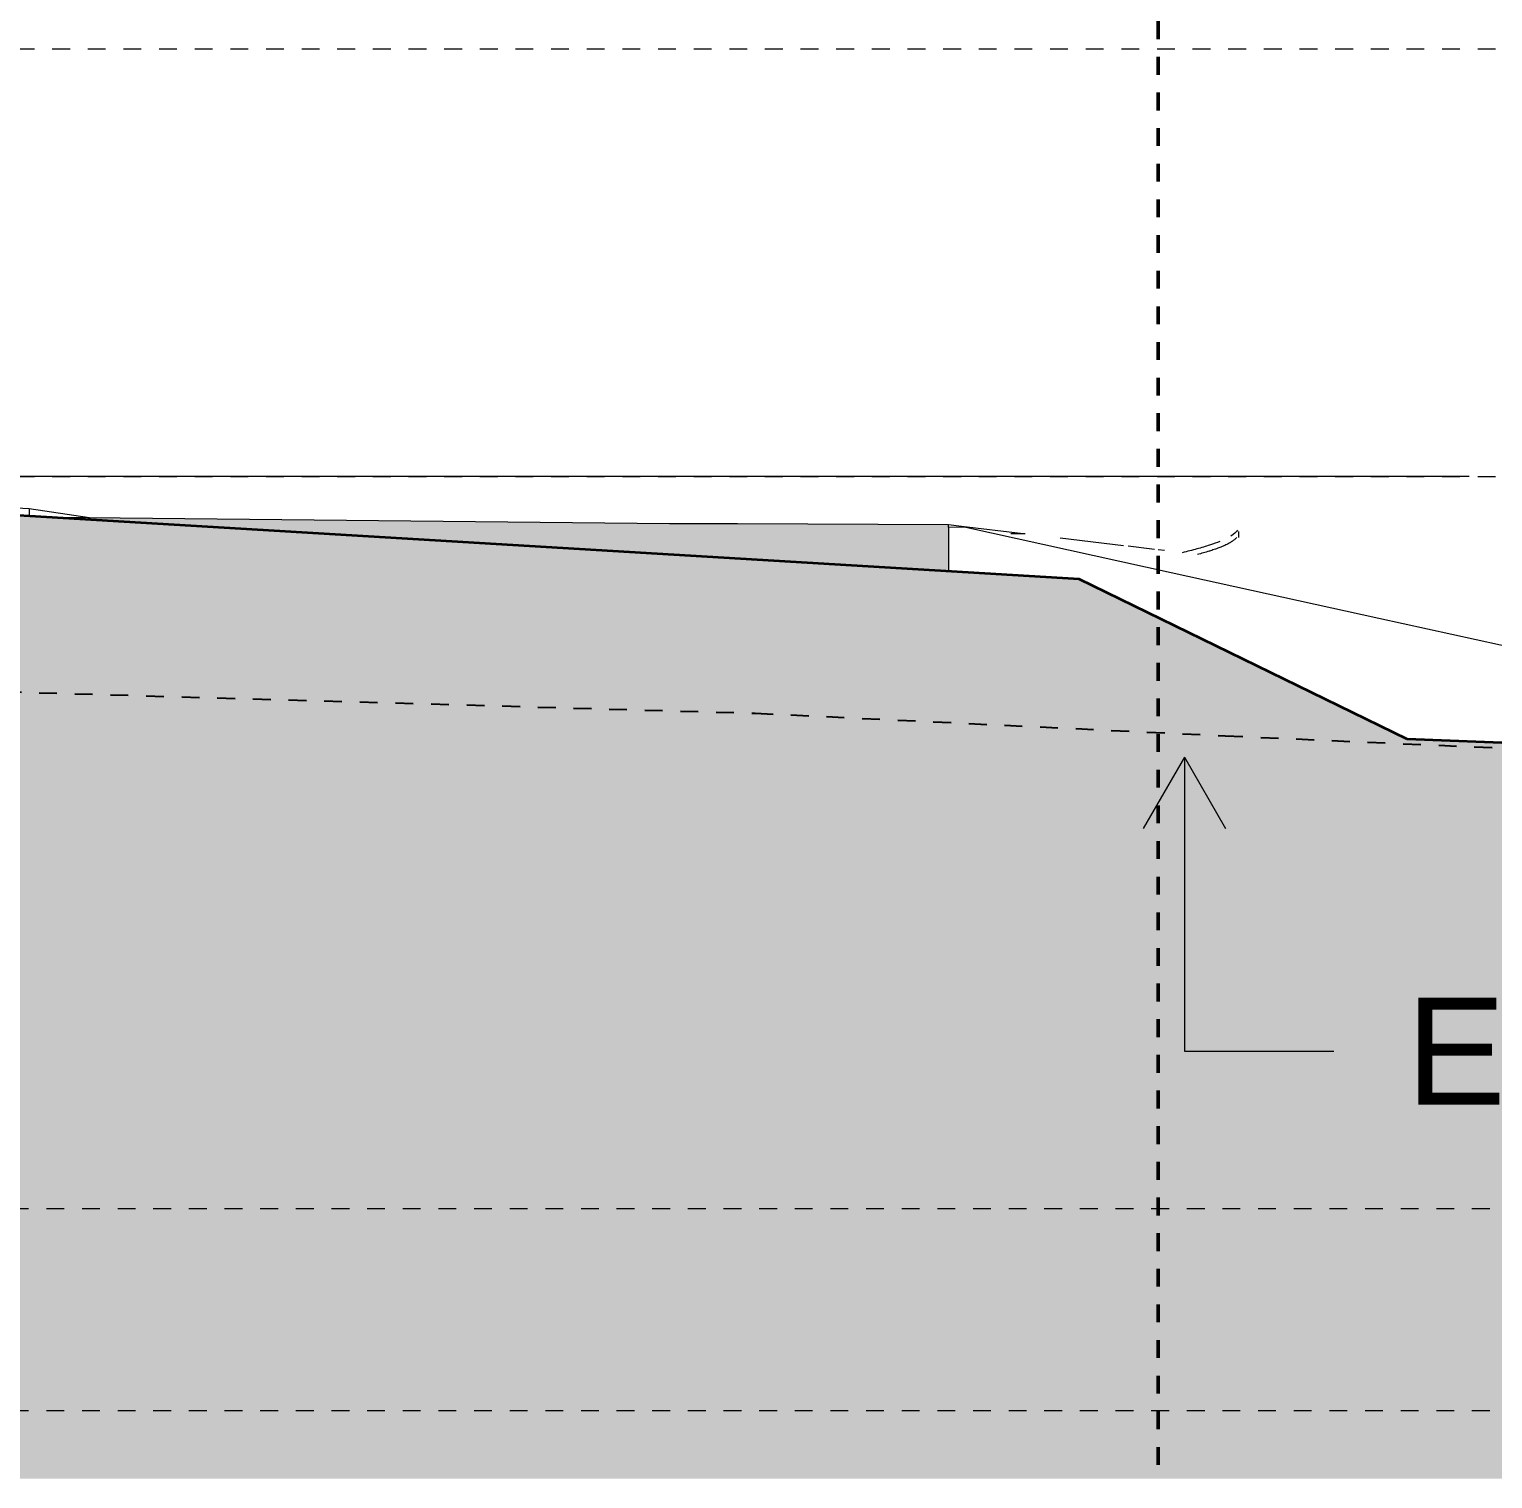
# Model space of a CAD drawing. Header units: metres. Extents: x 4238 to 4687, y -1 to 29.
# Drawn here: x 4509.14 to 4517.36, y -0.38 to 7.75 of the extents above; entities that cross this region are included whole.
import ezdxf

# ---------------------------------------------------------------- set-up
doc = ezdxf.new("R2010")
doc.units = ezdxf.units.M
for name, pattern in [('AEC_Center', [0.024, 0.012, -0.004, 0.004, -0.004]), ('BOUNDARY', [0.016, 0.01, -0.003, 0, -0.003]), ('Existing Ground', [0.0045, 0.003, -0.0015])]:
    doc.linetypes.add(name, pattern=pattern)
for name, color, linetype, lineweight in [('A-DETL', 90, 'Continuous', 13), ('A-DETL-GENF', 92, 'Continuous', 5), ('A-FLOR', 192, 'Continuous', 5), ('A-FLOR-LEVL', 51, 'Continuous', 5), ('A-FLOR-PATT', 8, 'Continuous', 15), ('C-TOPO', 7, 'Continuous', 5), ('G-ANNO-TEXT', 231, 'Continuous', 5)]:
    doc.layers.add(name, color=color, linetype=linetype, lineweight=lineweight)
doc.styles.add('Arial_1', font='arial.ttf', dxfattribs={"height": 0.6})

msp = doc.modelspace()

# ---------------------------------------------------------------- hatches: boundary and pattern name
at = {"layer": 'A-DETL-GENF'}
h = msp.add_hatch(dxfattribs=at)
h.set_pattern_fill('FP_197', color=9, style=0, pattern_type=2)
h.set_pattern_definition([(135, (4488.924873, 10.664), (-0.070710678, 7e-18), [0.05, -0.05]), (135, (4488.937873, 10.677), (-0.070710678, 7e-18), [0.05, -0.05]), (135, (4488.951873, 10.69), (-0.070710678, 7e-18), [0.05, -0.05]), (45, (4488.924873, 10.655), (0, 0.070710678), [0.05, -0.05]), (45, (4488.937873, 10.642), (0, 0.070710678), [0.05, -0.05]), (45, (4488.951873, 10.628), (0, 0.070710678), [0.05, -0.05])])
h.paths.add_polyline_path([(4400.5575, -0.3824), (4527.2682, -0.3824), (4527.2682, 2.9814), (4525.333, 3.0376), (4520.6186, 3.6224), (4516.874, 3.7685), (4515.0352, 4.6653), (4505.4525, 5.24), (4505.2434, 5.24), (4505.2434, 4.34), (4502.8434, 4.3408), (4502.8434, 4.63), (4502.5334, 4.94), (4488.1874, 4.94), (4488.1874, 4.9), (4487.9774, 4.9), (4487.7774, 4.7), (4487.7774, 4.5), (4485.9774, 4.5), (4485.9774, 4.7), (4485.7774, 4.9), (4485.5674, 4.9), (4485.5674, 4.94), (4463.9274, 4.94), (4463.6274, 4.64), (4463.6274, 4.34), (4460.6192, 4.34), (4460.6192, 4.64), (4460.3192, 4.94), (4439.3771, 4.94), (4439.1771, 4.7), (4439.1771, 4.5), (4437.699, 4.5), (4437.699, 5.24), (4416.7619, 5.24), (4413.315, 4.9391), (4412.9955, 4.8229), (4410.4096, 4.5529), (4409.9696, 4.5529), (4407.9082, 4.9536), (4405.7611, 4.99), (4400.5575, 4.99), (4400.5575, -0.2471)])
at = {"layer": 'A-FLOR-PATT', "lineweight": 5}
msp.add_hatch(color=256, dxfattribs=at).paths.add_polyline_path([(4514.3018, 4.7093), (4514.3018, 4.9687), (4511.6769, 4.9865), (4509.2899, 5.0098), (4514.153, 4.7182)])

# ---------------------------------------------------------------- linework, layer by layer
at = {"layer": 'A-DETL', "linetype": 'BOUNDARY', "lineweight": 50}
msp.add_line((4515.4776, -0.3048), (4515.4776, 26.5213), dxfattribs=at)
at = {"layer": 'A-DETL', "lineweight": 35}
for p, q in [((4509.1458, 5.0185), (4505.4525, 5.24)), ((4515.0352, 4.6653), (4509.1458, 5.0185)), ((4516.8759, 3.7675), (4515.0352, 4.6653)), ((4520.6186, 3.6224), (4516.8759, 3.7675))]:
    msp.add_line(p, q, dxfattribs=at)
at = {"layer": 'A-DETL'}
for p, q in [((4511.4329, 5.24), (4509.056, 5.24)), ((4512.1196, 5.24), (4509.056, 5.24)), ((4513.7131, 5.24), (4511.4329, 5.24)), ((4517.2231, 5.24), (4513.7131, 5.24))]:
    msp.add_line(p, q, dxfattribs=at)
at = {"layer": 'A-DETL', "linetype": 'Existing Ground', "lineweight": 25}
for p, q in [((4497.4032, 4.3638), (4513.2172, 3.9126)), ((4513.2172, 3.9126), (4515.8535, 3.7857)), ((4515.8535, 3.7857), (4518.5948, 3.6644))]:
    msp.add_line(p, q, dxfattribs=at)
at = {"layer": 'A-FLOR'}
for p, q in [((4509.1428, 5.0588), (4506.9238, 5.1708)), ((4509.1428, 5.0588), (4509.1428, 5.0187)), ((4509.4806, 5.008), (4509.1428, 5.0588)), ((4514.3745, 4.96), (4514.3018, 4.9687)), ((4514.721, 4.9189), (4514.3745, 4.96)), ((4515.9304, 4.8976), (4515.9304, 4.9321)), ((4515.2828, 4.8522), (4514.928, 4.8943)), ((4515.4575, 4.8315), (4515.3089, 4.8491)), ((4515.5128, 4.8249), (4515.4781, 4.829))]:
    msp.add_line(p, q, dxfattribs=at)
at = {"layer": 'A-FLOR', "lineweight": 15}
for p, q in [((4512.7362, 4.9761), (4509.2899, 5.0098)), ((4513.1178, 4.9758), (4512.7362, 4.9761)), ((4514.3018, 4.9687), (4513.1178, 4.9758)), ((4514.3018, 4.9558), (4514.3018, 4.9687))]:
    msp.add_line(p, q, dxfattribs=at)
at = {"layer": 'A-FLOR'}
for points in [[(4515.923, 4.94), (4515.9158, 4.9289), (4515.9034, 4.9178), (4515.8856, 4.9066)], [(4515.9304, 4.9321), (4515.9304, 4.9324), (4515.9303, 4.9327), (4515.9303, 4.933)], [(4515.7665, 4.8554), (4515.745, 4.8484), (4515.7213, 4.8413), (4515.6956, 4.8343)], [(4515.8247, 4.8766), (4515.8074, 4.8695), (4515.788, 4.8625), (4515.7665, 4.8554)], [(4515.6956, 4.8343), (4515.67, 4.8273), (4515.6424, 4.8203), (4515.6126, 4.8133)]]:
    msp.add_open_spline(points, degree=3, dxfattribs=at)
at = {"layer": 'A-FLOR-LEVL', "linetype": 'AEC_Center'}
for p, q in [((4392.6715, 7.64), (4531.942, 7.64)), ((4392.6715, 5.24), (4531.942, 5.24)), ((4395.439, 1.134), (4532.3852, 1.134)), ((4395.439, 0), (4532.3852, 0))]:
    msp.add_line(p, q, dxfattribs=at)
at = {"layer": 'C-TOPO', "lineweight": 20}
for p, q in [((4514.3988, 4.9542), (4514.3018, 4.9558)), ((4514.3018, 4.9558), (4514.3018, 4.7093)), ((4515.5512, 4.7005), (4514.3988, 4.9542)), ((4516.716, 4.444), (4515.5512, 4.7005)), ((4520.4111, 3.6304), (4516.716, 4.444))]:
    msp.add_line(p, q, dxfattribs=at)
at = {"layer": 'C-TOPO'}
for p, q in [((4514.6682, 4.9188), (4514.6515, 4.9188)), ((4514.6896, 4.9188), (4514.6686, 4.9188)), ((4514.7111, 4.9188), (4514.6901, 4.9188)), ((4514.7324, 4.9188), (4514.7114, 4.9188)), ((4515.9079, 4.8881), (4515.9051, 4.8857)), ((4515.7663, 4.8224), (4515.7636, 4.8216)), ((4515.8245, 4.8425), (4515.8185, 4.8401)), ((4515.8304, 4.8448), (4515.8247, 4.8425))]:
    msp.add_line(p, q, dxfattribs=at)
at = {"layer": 'C-TOPO', "flags": 128}
for points in [[(4515.8419, 4.8496), (4515.8363, 4.8472), (4515.8305, 4.8448)], [(4515.8524, 4.8543), (4515.8472, 4.852), (4515.8419, 4.8496)], [(4515.8624, 4.8591), (4515.8575, 4.8567), (4515.8525, 4.8543)], [(4515.8702, 4.8632), (4515.8671, 4.8615), (4515.8624, 4.8591)], [(4515.8803, 4.8688), (4515.8761, 4.8663), (4515.8717, 4.8639)], [(4515.8882, 4.8736), (4515.8844, 4.8712), (4515.8804, 4.8687)], [(4515.8954, 4.8784), (4515.8919, 4.876), (4515.8882, 4.8736)], [(4515.902, 4.8833), (4515.8988, 4.8808), (4515.8955, 4.8784)], [(4515.9131, 4.893), (4515.9106, 4.8906), (4515.9079, 4.8881)], [(4515.9176, 4.8979), (4515.9154, 4.8954), (4515.9131, 4.893)], [(4515.7151, 4.8076), (4515.7065, 4.8054), (4515.6992, 4.8037)], [(4515.7319, 4.8123), (4515.7237, 4.8099), (4515.7154, 4.8076)], [(4515.748, 4.8169), (4515.7401, 4.8146), (4515.7321, 4.8123)], [(4515.7635, 4.8216), (4515.7559, 4.8192), (4515.7482, 4.8169)], [(4515.7782, 4.8261), (4515.771, 4.8238), (4515.7665, 4.8225)], [(4515.7923, 4.8307), (4515.7854, 4.8284), (4515.7783, 4.8261)], [(4515.8057, 4.8354), (4515.7991, 4.8331), (4515.7924, 4.8307)], [(4515.8184, 4.8401), (4515.8121, 4.8378), (4515.8058, 4.8354)]]:
    msp.add_lwpolyline(points, dxfattribs=at)
at = {"layer": 'G-ANNO-TEXT', "color": 7}
for p, q in [((4515.6253, 3.6655), (4515.3943, 3.2655)), ((4515.6253, 3.6655), (4515.8562, 3.2655)), ((4515.6253, 3.6655), (4515.6253, 2.0166)), ((4515.6253, 2.0166), (4516.4629, 2.0166))]:
    msp.add_line(p, q, dxfattribs=at)

# ---------------------------------------------------------------- texts
at = {"layer": 'G-ANNO-TEXT', "color": 7, "insert": (4516.8693, 2.3166), "char_height": 0.6, "width": 12.217717, "attachment_point": 1, "style": 'Arial_1'}
msp.add_mtext('EXISTING GROUND LINE', dxfattribs=at)

doc.saveas('drawing.dxf')
